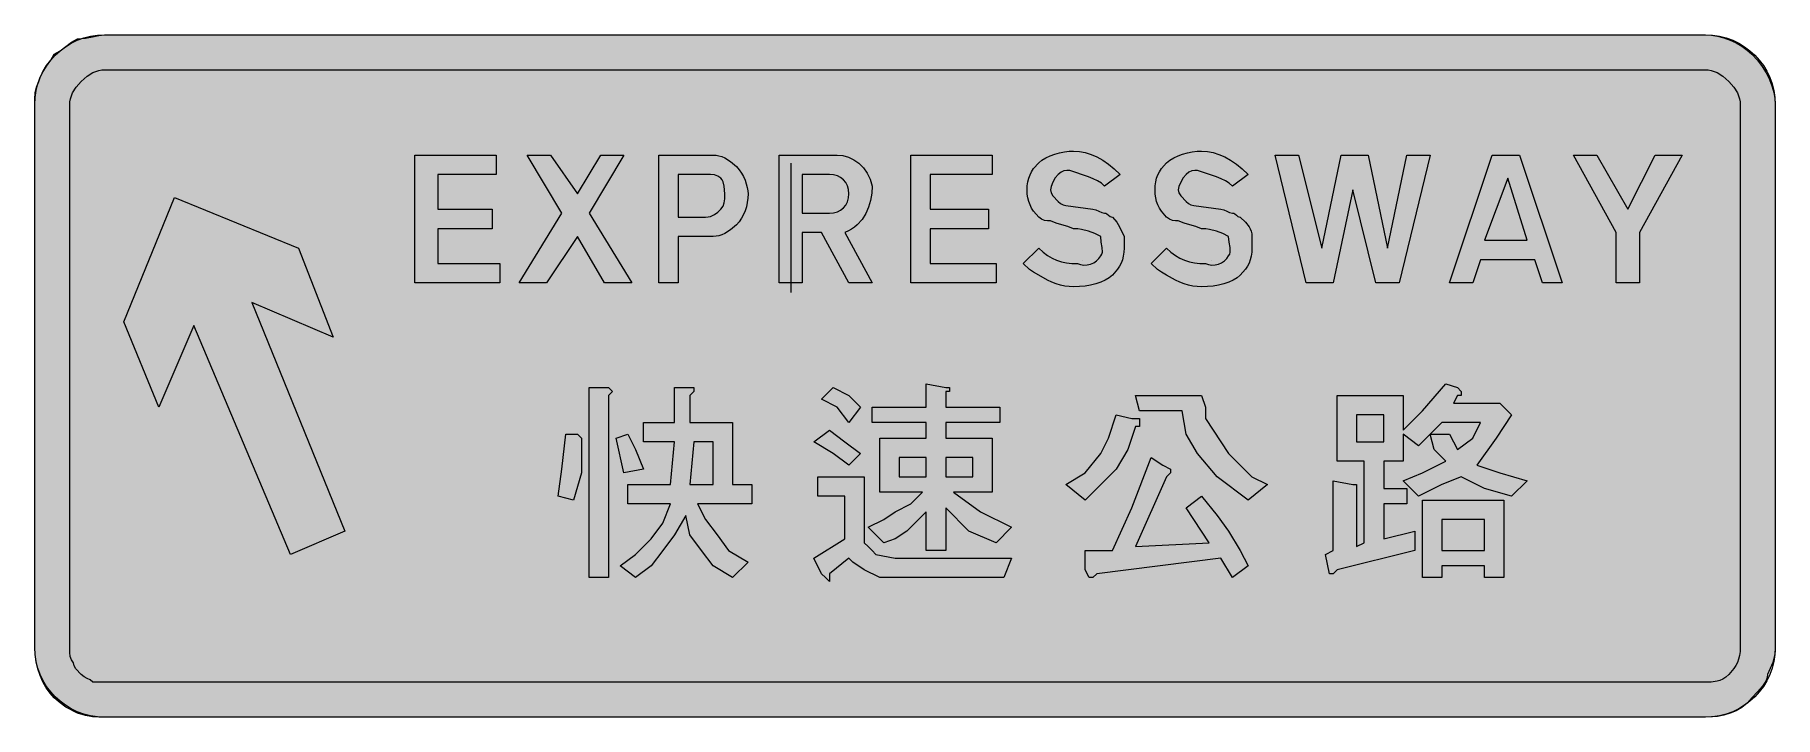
# Model space of a CAD drawing. Header units: metres. Extents: x 14 to 553, y 30 to 241.
import ezdxf

# ---------------------------------------------------------------- set-up
doc = ezdxf.new("R2010")
doc.units = ezdxf.units.M
for name, color, linetype, true_color in [('FILL_BLUE_0000FF', 7, 'Continuous', 0x0000ff), ('FILL_WHITE_FFFFFF', 7, 'Continuous', 0xffffff), ('STROKE_BLUE_0000FF', 7, 'Continuous', 0x0000ff), ('STROKE_WHITE_FFFFFF', 7, 'Continuous', 0xffffff)]:
    doc.layers.add(name, color=color, linetype=linetype, true_color=true_color)

msp = doc.modelspace()

# ---------------------------------------------------------------- hatches: boundary and pattern name
at = {"layer": 'FILL_BLUE_0000FF', "true_color": 0x0000ff}
h = msp.add_hatch(color=7, dxfattribs=at)
h.dxf.hatch_style = 1
h.paths.add_polyline_path([(532.35, 230.34), (533.25, 230.17), (534.15, 229.89), (535.05, 229.5), (536.85, 228.37), (538.65, 226.8), (540.23, 225), (541.35, 223.2), (541.74, 222.3), (542.03, 221.4), (542.19, 220.5), (542.25, 219.6), (542.25, 51.6), (542.19, 50.3), (542.03, 49.11), (541.74, 47.99), (541.35, 46.95), (540.84, 45.96), (540.23, 45.02), (538.65, 43.2), (537.75, 42.41), (536.85, 41.81), (535.95, 41.39), (535.05, 41.1), (533.25, 40.84), (531.45, 40.8), (35.85, 40.8), (32.25, 40.8), (31.35, 41.51), (30.45, 42), (29.55, 42.49), (28.65, 43.2), (27, 45), (26.46, 45.9), (26.25, 46.8), (25.56, 47.72), (25.2, 48.75), (25.07, 50.01), (25.05, 51.6), (25.05, 219.6), (25.11, 220.5), (25.27, 221.4), (25.56, 222.3), (25.95, 223.2), (27.08, 225), (28.65, 226.8), (30.45, 228.37), (32.25, 229.5), (33.15, 229.89), (34.05, 230.17), (34.95, 230.34), (35.85, 230.4), (531.45, 230.4), (532.35, 230.34)])
at = {"layer": 'FILL_WHITE_FFFFFF', "true_color": 0xffffff}
h = msp.add_hatch(color=7, dxfattribs=at)
h.dxf.hatch_style = 1
h.paths.add_polyline_path([(533.3, 241.09), (535.22, 240.77), (537.17, 240.25), (539.1, 239.55), (540.98, 238.68), (542.76, 237.66), (544.39, 236.49), (545.85, 235.2), (547.54, 233.35), (549, 231.41), (550.24, 229.42), (551.25, 227.4), (552.04, 225.38), (552.6, 223.39), (552.94, 221.45), (553.05, 219.6), (553.05, 51.6), (553, 50.3), (552.84, 49.11), (552.3, 46.95), (551.53, 45.02), (550.65, 43.2), (550.54, 42.3), (550.24, 41.4), (549.76, 40.5), (549.15, 39.6), (547.61, 37.8), (545.85, 36), (544.39, 34.36), (542.76, 33.04), (540.98, 31.99), (539.1, 31.2), (537.17, 30.63), (535.22, 30.26), (533.3, 30.06), (531.45, 30), (35.85, 30), (34.03, 30.02), (32.1, 30.15), (29.94, 30.51), (27.45, 31.2), (23.85, 33.15), (22.05, 34.41), (20.25, 36), (18.96, 37.46), (17.79, 39.11), (16.77, 40.94), (15.9, 42.9), (15.2, 44.98), (14.68, 47.14), (14.36, 49.35), (14.25, 51.6), (14.25, 219.6), (14.27, 221.4), (14.4, 223.2), (14.76, 225), (15.45, 226.8), (15.95, 228.1), (16.54, 229.29), (17.85, 231.45), (19.16, 233.38), (20.25, 235.2), (22.05, 236.29), (23.85, 237.6), (25.65, 238.91), (27.45, 240), (29.94, 240.19), (32.1, 240.6), (34.03, 241.01), (35.85, 241.2), (531.45, 241.2), (533.3, 241.09)])
h = msp.add_hatch(color=7, dxfattribs=at)
h.dxf.hatch_style = 1
h.paths.add_polyline_path([(344.44, 195.25), (343.26, 195.99), (341.93, 196.66), (340.5, 197.25), (334.65, 199.2), (333.75, 199.18), (332.85, 199.05), (331.95, 198.69), (331.05, 198), (330.17, 196.91), (329.4, 195.6), (328.86, 194.29), (328.65, 193.2), (328.86, 192.3), (329.4, 191.4), (331.05, 189.6), (331.8, 189), (332.57, 188.59), (333.45, 188.4), (341.85, 187.2), (342.75, 187.01), (343.65, 186.6), (344.55, 186.19), (345.45, 186), (345.85, 185.95), (346.16, 185.81), (346.65, 185.4), (347.14, 184.99), (347.45, 184.85), (347.85, 184.8), (349.26, 183.19), (350.1, 181.8), (351.45, 178.8), (351.45, 175.2), (351.39, 173.9), (351.23, 172.71), (350.94, 171.59), (350.55, 170.55), (350.04, 169.56), (349.43, 168.62), (347.85, 166.8), (346.84, 165.96), (345.64, 165.22), (344.26, 164.61), (342.75, 164.1), (341.12, 163.71), (339.41, 163.42), (337.65, 163.26), (335.85, 163.2), (334.5, 163.26), (333.15, 163.42), (331.8, 163.71), (330.45, 164.1), (329.1, 164.61), (327.75, 165.22), (325.05, 166.8), (323.46, 167.7), (322.2, 168.6), (320.25, 170.4), (325.05, 175.2), (326.4, 173.96), (327.77, 172.93), (329.16, 172.1), (330.6, 171.45), (332.09, 170.97), (333.66, 170.64), (335.3, 170.46), (337.05, 170.4), (338, 170.06), (339.02, 169.93), (340.07, 170), (341.1, 170.25), (342.08, 170.67), (342.96, 171.24), (343.69, 171.96), (344.25, 172.8), (344.59, 173.3), (344.76, 173.91), (344.7, 175.35), (344.42, 177.02), (344.25, 178.8), (342.43, 179.68), (340.5, 180.45), (338.34, 180.99), (337.15, 181.15), (335.85, 181.2), (334.05, 181.91), (332.25, 182.4), (330.45, 182.89), (328.65, 183.6), (327.75, 183.62), (326.85, 183.75), (325.95, 184.11), (325.05, 184.8), (323.48, 186.62), (322.86, 187.56), (322.35, 188.55), (321.96, 189.59), (321.68, 190.71), (321.51, 191.9), (321.45, 193.2), (321.51, 194.5), (321.68, 195.69), (321.96, 196.81), (322.35, 197.85), (322.86, 198.84), (323.48, 199.78), (325.05, 201.6), (326.06, 202.44), (327.24, 203.17), (328.57, 203.79), (330, 204.3), (331.48, 204.69), (332.98, 204.97), (334.45, 205.14), (335.85, 205.2), (337.65, 205.09), (339.45, 204.75), (341.25, 204.19), (343.05, 203.4), (344.85, 202.39), (346.65, 201.15), (348.45, 199.69), (350.25, 198), (345.45, 194.4), (344.44, 195.25)])
h = msp.add_hatch(color=7, dxfattribs=at)
h.dxf.hatch_style = 1
h.paths.add_polyline_path([(384.04, 195.25), (382.86, 195.99), (381.53, 196.66), (380.1, 197.25), (374.25, 199.2), (373.35, 199.18), (372.45, 199.05), (371.55, 198.69), (370.65, 198), (369.77, 196.91), (369, 195.6), (368.46, 194.29), (368.25, 193.2), (368.46, 192.3), (369, 191.4), (370.65, 189.6), (371.4, 189), (372.17, 188.59), (373.05, 188.4), (381.45, 187.2), (382.35, 187.01), (383.25, 186.6), (384.15, 186.19), (385.05, 186), (385.45, 185.95), (385.76, 185.81), (386.25, 185.4), (386.74, 184.99), (387.05, 184.85), (387.45, 184.8), (389.03, 183.19), (390.15, 181.8), (390.54, 181.12), (390.83, 180.41), (390.99, 179.65), (391.05, 178.8), (391.05, 175.2), (390.99, 173.9), (390.83, 172.71), (390.54, 171.59), (390.15, 170.55), (389.64, 169.56), (389.03, 168.62), (387.45, 166.8), (386.44, 165.96), (385.24, 165.22), (383.86, 164.61), (382.35, 164.1), (380.72, 163.71), (379.01, 163.42), (377.25, 163.26), (375.45, 163.2), (374.1, 163.26), (372.75, 163.42), (371.4, 163.71), (370.05, 164.1), (368.7, 164.61), (367.35, 165.22), (364.65, 166.8), (363.06, 167.7), (361.8, 168.6), (359.85, 170.4), (364.65, 175.2), (366, 173.96), (367.37, 172.93), (368.76, 172.1), (370.2, 171.45), (371.69, 170.97), (373.26, 170.64), (374.9, 170.46), (376.65, 170.4), (377.6, 170.06), (378.62, 169.93), (379.67, 170), (380.7, 170.25), (381.68, 170.67), (382.56, 171.24), (383.29, 171.96), (383.85, 172.8), (384.19, 173.3), (384.36, 173.91), (384.3, 175.35), (384.02, 177.02), (383.85, 178.8), (382.03, 179.68), (380.1, 180.45), (377.94, 180.99), (376.75, 181.15), (375.45, 181.2), (373.65, 181.91), (371.85, 182.4), (370.05, 182.89), (368.25, 183.6), (367.35, 183.62), (366.45, 183.75), (365.55, 184.11), (364.65, 184.8), (363.08, 186.62), (362.46, 187.56), (361.95, 188.55), (361.56, 189.59), (361.28, 190.71), (361.11, 191.9), (361.05, 193.2), (361.11, 194.5), (361.28, 195.69), (361.56, 196.81), (361.95, 197.85), (362.46, 198.84), (363.08, 199.78), (364.65, 201.6), (365.66, 202.44), (366.84, 203.17), (368.17, 203.79), (369.6, 204.3), (371.08, 204.69), (372.58, 204.97), (374.05, 205.14), (375.45, 205.2), (377.25, 205.09), (379.05, 204.75), (380.85, 204.19), (382.65, 203.4), (384.45, 202.39), (386.25, 201.15), (388.05, 199.69), (389.85, 198), (385.05, 194.4), (384.04, 195.25)])
h = msp.add_hatch(color=7, dxfattribs=at)
h.dxf.hatch_style = 1
h.paths.add_polyline_path([(131.85, 204), (157.05, 204), (157.05, 198), (139.05, 198), (139.05, 187.2), (155.85, 187.2), (155.85, 181.2), (139.05, 181.2), (139.05, 170.4), (158.25, 170.4), (158.25, 164.4), (131.85, 164.4), (131.85, 204)])
h = msp.add_hatch(color=7, dxfattribs=at)
h.dxf.hatch_style = 1
h.paths.add_polyline_path([(199.05, 164.4), (190.65, 164.4), (182.25, 178.8), (172.65, 164.4), (164.25, 164.4), (177.45, 186), (166.65, 204), (173.85, 204), (182.25, 192), (189.45, 204), (196.65, 204), (185.85, 186), (199.05, 164.4)])
h = msp.add_hatch(color=7, dxfattribs=at)
h.dxf.hatch_style = 1
h.paths.add_polyline_path([(226.05, 203.77), (226.95, 203.49), (227.85, 203.1), (229.65, 201.97), (231.45, 200.4), (232.29, 199.45), (233.03, 198.41), (233.64, 197.32), (234.15, 196.2), (234.83, 193.99), (234.99, 192.95), (235.05, 192), (234.99, 190.65), (234.83, 189.32), (234.54, 188.01), (234.15, 186.75), (233.64, 185.54), (233.03, 184.41), (232.29, 183.35), (231.45, 182.4), (229.65, 180.82), (227.85, 179.7), (226.95, 179.31), (226.05, 179.02), (225.15, 178.86), (224.25, 178.8), (213.45, 178.8), (213.45, 164.4), (207.45, 164.4), (207.45, 204), (224.25, 204), (225.15, 203.94), (226.05, 203.77)])
h.paths.add_polyline_path([(221.85, 184.8), (222.7, 184.85), (223.44, 185.01), (224.7, 185.55), (225.73, 186.32), (226.65, 187.2), (227.34, 188.12), (227.7, 189.15), (227.83, 190.41), (227.85, 192), (227.7, 194.4), (227.34, 195.71), (227.05, 196.3), (226.65, 196.8), (225.73, 197.49), (224.7, 197.85), (223.44, 197.98), (221.85, 198), (213.45, 198), (213.45, 184.8), (221.85, 184.8)], flags=16)
h = msp.add_hatch(color=7, dxfattribs=at)
h.dxf.hatch_style = 1
h.paths.add_polyline_path([(257.85, 180), (251.85, 180), (251.85, 164.4), (244.65, 164.4), (244.65, 204), (262.65, 204), (264.44, 203.83), (266.19, 203.34), (267.86, 202.54), (269.4, 201.45), (270.77, 200.07), (271.93, 198.43), (272.84, 196.54), (273.45, 194.4), (273.34, 192.16), (272.98, 189.96), (272.37, 187.84), (271.5, 185.85), (270.34, 184.03), (268.89, 182.42), (268.05, 181.71), (267.13, 181.06), (266.13, 180.49), (265.05, 180), (273.45, 164.4), (266.25, 164.4), (257.85, 180)])
h.paths.add_polyline_path([(261.54, 186.11), (262.71, 186.43), (263.73, 186.95), (264.6, 187.65), (265.3, 188.52), (265.82, 189.54), (266.14, 190.71), (266.25, 192), (266.14, 193.29), (265.82, 194.46), (265.3, 195.48), (264.6, 196.35), (263.73, 197.05), (262.71, 197.57), (261.54, 197.89), (260.25, 198), (251.85, 198), (251.85, 186), (260.25, 186), (261.54, 186.11)], flags=16)
h = msp.add_hatch(color=7, dxfattribs=at)
h.dxf.hatch_style = 1
h.paths.add_polyline_path([(285.45, 204), (310.65, 204), (310.65, 198), (291.45, 198), (291.45, 187.2), (309.45, 187.2), (309.45, 181.2), (291.45, 181.2), (291.45, 170.4), (311.85, 170.4), (311.85, 164.4), (285.45, 164.4), (285.45, 204)])
h = msp.add_hatch(color=7, dxfattribs=at)
h.dxf.hatch_style = 1
h.paths.add_polyline_path([(398.25, 204), (405.45, 204), (412.65, 175.2), (418.65, 204), (427.05, 204), (433.05, 175.2), (439.05, 204), (446.25, 204), (436.65, 164.4), (429.45, 164.4), (422.25, 193.2), (416.25, 164.4), (407.85, 164.4), (398.25, 204)])
h = msp.add_hatch(color=7, dxfattribs=at)
h.dxf.hatch_style = 1
h.paths.add_polyline_path([(487.05, 164.4), (481.05, 164.4), (478.65, 171.6), (461.85, 171.6), (459.45, 164.4), (452.25, 164.4), (465.45, 204), (473.85, 204), (487.05, 164.4)])
h.paths.add_polyline_path([(463.05, 177.6), (476.25, 177.6), (470.25, 196.8), (463.05, 177.6)], flags=16)
h = msp.add_hatch(color=7, dxfattribs=at)
h.dxf.hatch_style = 1
h.paths.add_polyline_path([(497.85, 204), (507.45, 187.2), (515.85, 204), (524.25, 204), (511.05, 180), (511.05, 164.4), (503.85, 164.4), (503.85, 180), (490.65, 204), (497.85, 204)])
h = msp.add_hatch(color=7, dxfattribs=at)
h.dxf.hatch_style = 1
h.paths.add_polyline_path([(95.85, 175.2), (106.65, 147.6), (81.45, 158.4), (110.25, 87.6), (93.45, 80.4), (63.45, 151.2), (52.65, 126), (41.85, 152.4), (57.45, 190.8), (95.85, 175.2)])
h = msp.add_hatch(color=7, dxfattribs=at)
h.dxf.hatch_style = 1
h.paths.add_polyline_path([(185.85, 132), (189.45, 132), (191.85, 132), (193.05, 130.8), (191.85, 129.6), (191.85, 73.2), (185.85, 73.2), (185.85, 132)])
h = msp.add_hatch(color=7, dxfattribs=at)
h.dxf.hatch_style = 1
h.paths.add_polyline_path([(212.25, 132), (215.85, 132), (218.25, 132), (218.25, 130.8), (217.05, 129.6), (217.05, 121.2), (230.25, 121.2), (230.25, 102), (236.25, 102), (236.25, 96), (219.45, 96), (221.85, 91.2), (225.45, 86.4), (229.05, 81.6), (235.05, 78), (230.25, 73.2), (224.25, 76.8), (220.65, 81.6), (217.05, 86.4), (215.85, 92.4), (212.25, 86.4), (208.65, 81.6), (205.05, 76.8), (200.25, 73.2), (195.45, 76.8), (200.25, 80.4), (205.05, 85.2), (208.65, 90), (211.05, 96), (197.85, 96), (197.85, 102), (211.05, 102), (212.25, 115.2), (202.65, 115.2), (202.65, 121.2), (212.25, 121.2), (212.25, 132)])
h.paths.add_polyline_path([(218.25, 115.2), (217.05, 102), (224.25, 102), (224.25, 115.2), (218.25, 115.2)], flags=16)
h = msp.add_hatch(color=7, dxfattribs=at)
h.dxf.hatch_style = 1
h.paths.add_polyline_path([(266.25, 129.6), (269.85, 126), (266.25, 121.2), (262.65, 126), (257.85, 128.4), (261.45, 132), (266.25, 129.6)])
h = msp.add_hatch(color=7, dxfattribs=at)
h.dxf.hatch_style = 1
h.paths.add_polyline_path([(296.25, 132), (297.45, 132), (297.45, 130.8), (296.25, 130.8), (296.25, 126), (313.05, 126), (313.05, 121.2), (296.25, 121.2), (296.25, 116.4), (310.65, 116.4), (310.65, 99.6), (298.65, 99.6), (307.05, 93.6), (316.65, 88.8), (311.85, 84), (303.45, 87.6), (296.25, 94.8), (296.25, 81.6), (290.25, 81.6), (290.25, 93.6), (287.85, 91.2), (284.25, 87.6), (280.65, 85.2), (277.05, 84), (272.25, 88.8), (277.05, 91.2), (280.65, 93.6), (285.45, 96), (289.05, 99.6), (275.85, 99.6), (275.85, 116.4), (290.25, 116.4), (290.25, 121.2), (273.45, 121.2), (273.45, 126), (290.25, 126), (290.25, 133.2), (296.25, 132)])
h.paths.add_polyline_path([(281.85, 110.4), (281.85, 104.4), (290.25, 104.4), (290.25, 110.4), (281.85, 110.4)], flags=16)
h.paths.add_polyline_path([(304.65, 110.4), (296.25, 110.4), (296.25, 104.4), (304.65, 104.4), (304.65, 110.4)], flags=16)
h = msp.add_hatch(color=7, dxfattribs=at)
h.dxf.hatch_style = 1
h.paths.add_polyline_path([(375.45, 129.6), (376.65, 126), (376.65, 122.4), (379.05, 118.8), (381.45, 115.2), (383.85, 111.6), (387.45, 108), (391.05, 104.4), (395.85, 102), (389.85, 97.2), (380.25, 104.4), (374.25, 111.6), (370.65, 117.6), (369.45, 124.8), (356.25, 124.8), (355.05, 129.6), (375.45, 129.6)])
h = msp.add_hatch(color=7, dxfattribs=at)
h.dxf.hatch_style = 1
h.paths.add_polyline_path([(437.85, 109.2), (431.85, 109.2), (431.85, 100.8), (439.05, 100.8), (439.05, 96), (431.85, 96), (431.85, 85.2), (441.45, 87.6), (441.45, 81.6), (417.45, 75.6), (416.25, 74.4), (415.05, 74.4), (413.85, 80.4), (416.25, 81.6), (416.25, 103.2), (422.25, 102), (423.45, 102), (423.45, 100.8), (423.45, 99.6), (423.45, 82.8), (425.85, 84), (425.85, 109.2), (417.45, 109.2), (417.45, 129.6), (437.85, 129.6), (437.85, 118.8), (443.85, 124.8), (451.05, 133.2), (454.65, 132), (455.85, 130.8), (455.85, 129.6), (454.65, 129.6), (453.45, 127.2), (467.85, 127.2), (471.45, 123.6), (466.65, 116.4), (460.65, 108), (467.85, 105.6), (476.25, 103.2), (471.45, 98.4), (463.05, 100.8), (455.85, 104.4), (449.85, 102), (442.65, 98.4), (437.85, 103.2), (443.85, 105.6), (451.05, 109.2), (447.45, 112.8), (446.25, 117.6), (442.65, 114), (437.85, 117.6), (437.85, 109.2)])
h.paths.add_polyline_path([(452.25, 117.6), (453.45, 115.2), (454.65, 112.8), (459.45, 116.4), (461.85, 121.2), (449.85, 121.2), (446.25, 117.6), (452.25, 117.6)], flags=16)
h.paths.add_polyline_path([(431.85, 123.6), (423.45, 123.6), (423.45, 115.2), (431.85, 115.2), (431.85, 123.6)], flags=16)
h = msp.add_hatch(color=7, dxfattribs=at)
h.dxf.hatch_style = 1
h.paths.add_polyline_path([(265.05, 115.2), (269.85, 111.6), (266.25, 108), (261.45, 111.6), (255.45, 115.2), (260.25, 118.8), (265.05, 115.2)])
h = msp.add_hatch(color=7, dxfattribs=at)
h.dxf.hatch_style = 1
h.paths.add_polyline_path([(356.25, 122.4), (356.25, 121.2), (356.25, 120), (355.05, 120), (352.65, 112.8), (349.05, 106.8), (344.25, 102), (339.45, 97.2), (333.45, 102), (339.45, 105.6), (344.25, 111.6), (346.65, 116.4), (349.05, 123.6), (353.85, 122.4), (356.25, 122.4)])
h = msp.add_hatch(color=7, dxfattribs=at)
h.dxf.hatch_style = 1
h.paths.add_polyline_path([(177.45, 106.8), (178.65, 117.6), (182.25, 117.6), (183.45, 116.4), (183.45, 115.2), (183.45, 105.6), (181.05, 97.2), (176.25, 98.4), (177.45, 106.8)])
h = msp.add_hatch(color=7, dxfattribs=at)
h.dxf.hatch_style = 1
h.paths.add_polyline_path([(194.25, 116.4), (197.85, 117.6), (200.25, 112.8), (202.65, 106.8), (196.65, 105.6), (194.25, 116.4)])
h = msp.add_hatch(color=7, dxfattribs=at)
h.dxf.hatch_style = 1
h.paths.add_polyline_path([(365.85, 106.8), (365.85, 105.6), (364.65, 104.4), (355.05, 82.8), (377.85, 84), (370.65, 94.8), (375.45, 98.4), (380.25, 92.4), (383.85, 87.6), (387.45, 81.6), (389.85, 76.8), (385.05, 73.2), (381.45, 79.2), (343.05, 74.4), (341.85, 73.2), (340.65, 73.2), (339.45, 75.6), (339.45, 81.6), (347.85, 81.6), (353.85, 94.8), (359.85, 110.4), (363.45, 108), (365.85, 106.8)])
h = msp.add_hatch(color=7, dxfattribs=at)
h.dxf.hatch_style = 1
h.paths.add_polyline_path([(271.05, 104.4), (271.05, 86.4), (271.05, 84), (272.25, 82.8), (273.45, 81.6), (274.65, 80.4), (280.65, 79.2), (285.45, 79.2), (316.65, 79.2), (314.25, 73.2), (281.85, 73.2), (275.85, 73.2), (271.05, 75.6), (267.45, 78), (266.25, 79.2), (260.25, 74.4), (260.25, 73.2), (260.25, 72), (259.05, 73.2), (257.85, 74.4), (255.45, 79.2), (265.05, 85.2), (265.05, 98.4), (256.65, 98.4), (256.65, 104.4), (271.05, 104.4)])
h = msp.add_hatch(color=7, dxfattribs=at)
h.dxf.hatch_style = 1
h.paths.add_polyline_path([(469.05, 97.2), (469.05, 73.2), (463.05, 73.2), (463.05, 76.8), (449.85, 76.8), (449.85, 73.2), (443.85, 73.2), (443.85, 97.2), (469.05, 97.2)])
h.paths.add_polyline_path([(463.05, 91.2), (449.85, 91.2), (449.85, 81.6), (463.05, 81.6), (463.05, 91.2)], flags=16)

# ---------------------------------------------------------------- linework, layer by layer
at = {"layer": 'FILL_BLUE_0000FF', "lineweight": 0, "true_color": 0x0000ff}
msp.add_lwpolyline([(532.35, 230.34), (533.25, 230.17), (534.15, 229.89), (535.05, 229.5), (536.85, 228.37), (538.65, 226.8), (540.23, 225), (541.35, 223.2), (541.74, 222.3), (542.03, 221.4), (542.19, 220.5), (542.25, 219.6), (542.25, 51.6), (542.19, 50.3), (542.03, 49.11), (541.74, 47.99), (541.35, 46.95), (540.84, 45.96), (540.23, 45.02), (538.65, 43.2), (537.75, 42.41), (536.85, 41.81), (535.95, 41.39), (535.05, 41.1), (533.25, 40.84), (531.45, 40.8), (35.85, 40.8), (32.25, 40.8), (31.35, 41.51), (30.45, 42), (29.55, 42.49), (28.65, 43.2), (27, 45), (26.46, 45.9), (26.25, 46.8), (25.56, 47.72), (25.2, 48.75), (25.07, 50.01), (25.05, 51.6), (25.05, 219.6), (25.11, 220.5), (25.27, 221.4), (25.56, 222.3), (25.95, 223.2), (27.08, 225), (28.65, 226.8), (30.45, 228.37), (32.25, 229.5), (33.15, 229.89), (34.05, 230.17), (34.95, 230.34), (35.85, 230.4), (531.45, 230.4)], close=True, dxfattribs=at)
at = {"layer": 'FILL_WHITE_FFFFFF', "lineweight": 0, "true_color": 0xffffff}
for points in [[(533.3, 241.09), (535.22, 240.77), (537.17, 240.25), (539.1, 239.55), (540.98, 238.68), (542.76, 237.66), (544.39, 236.49), (545.85, 235.2), (547.54, 233.35), (549, 231.41), (550.24, 229.42), (551.25, 227.4), (552.04, 225.38), (552.6, 223.39), (552.94, 221.45), (553.05, 219.6), (553.05, 51.6), (553, 50.3), (552.84, 49.11), (552.3, 46.95), (551.53, 45.02), (550.65, 43.2), (550.54, 42.3), (550.24, 41.4), (549.76, 40.5), (549.15, 39.6), (547.61, 37.8), (545.85, 36), (544.39, 34.36), (542.76, 33.04), (540.98, 31.99), (539.1, 31.2), (537.17, 30.63), (535.22, 30.26), (533.3, 30.06), (531.45, 30), (35.85, 30), (34.03, 30.02), (32.1, 30.15), (29.94, 30.51), (27.45, 31.2), (23.85, 33.15), (22.05, 34.41), (20.25, 36), (18.96, 37.46), (17.79, 39.11), (16.77, 40.94), (15.9, 42.9), (15.2, 44.98), (14.68, 47.14), (14.36, 49.35), (14.25, 51.6), (14.25, 219.6), (14.27, 221.4), (14.4, 223.2), (14.76, 225), (15.45, 226.8), (15.95, 228.1), (16.54, 229.29), (17.85, 231.45), (19.16, 233.38), (20.25, 235.2), (22.05, 236.29), (23.85, 237.6), (25.65, 238.91), (27.45, 240), (29.94, 240.19), (32.1, 240.6), (34.03, 241.01), (35.85, 241.2), (531.45, 241.2)], [(344.44, 195.25), (343.26, 195.99), (341.93, 196.66), (340.5, 197.25), (334.65, 199.2), (333.75, 199.18), (332.85, 199.05), (331.95, 198.69), (331.05, 198), (330.17, 196.91), (329.4, 195.6), (328.86, 194.29), (328.65, 193.2), (328.86, 192.3), (329.4, 191.4), (331.05, 189.6), (331.8, 189), (332.57, 188.59), (333.45, 188.4), (341.85, 187.2), (342.75, 187.01), (343.65, 186.6), (344.55, 186.19), (345.45, 186), (345.85, 185.95), (346.16, 185.81), (346.65, 185.4), (347.14, 184.99), (347.45, 184.85), (347.85, 184.8), (349.26, 183.19), (350.1, 181.8), (351.45, 178.8), (351.45, 175.2), (351.39, 173.9), (351.23, 172.71), (350.94, 171.59), (350.55, 170.55), (350.04, 169.56), (349.43, 168.62), (347.85, 166.8), (346.84, 165.96), (345.64, 165.22), (344.26, 164.61), (342.75, 164.1), (341.12, 163.71), (339.41, 163.42), (337.65, 163.26), (335.85, 163.2), (334.5, 163.26), (333.15, 163.42), (331.8, 163.71), (330.45, 164.1), (329.1, 164.61), (327.75, 165.22), (325.05, 166.8), (323.46, 167.7), (322.2, 168.6), (320.25, 170.4), (325.05, 175.2), (326.4, 173.96), (327.77, 172.93), (329.16, 172.1), (330.6, 171.45), (332.09, 170.97), (333.66, 170.64), (335.3, 170.46), (337.05, 170.4), (338, 170.06), (339.02, 169.93), (340.07, 170), (341.1, 170.25), (342.08, 170.67), (342.96, 171.24), (343.69, 171.96), (344.25, 172.8), (344.59, 173.3), (344.76, 173.91), (344.7, 175.35), (344.42, 177.02), (344.25, 178.8), (342.43, 179.68), (340.5, 180.45), (338.34, 180.99), (337.15, 181.15), (335.85, 181.2), (334.05, 181.91), (332.25, 182.4), (330.45, 182.89), (328.65, 183.6), (327.75, 183.62), (326.85, 183.75), (325.95, 184.11), (325.05, 184.8), (323.48, 186.62), (322.86, 187.56), (322.35, 188.55), (321.96, 189.59), (321.68, 190.71), (321.51, 191.9), (321.45, 193.2), (321.51, 194.5), (321.68, 195.69), (321.96, 196.81), (322.35, 197.85), (322.86, 198.84), (323.48, 199.78), (325.05, 201.6), (326.06, 202.44), (327.24, 203.17), (328.57, 203.79), (330, 204.3), (331.48, 204.69), (332.98, 204.97), (334.45, 205.14), (335.85, 205.2), (337.65, 205.09), (339.45, 204.75), (341.25, 204.19), (343.05, 203.4), (344.85, 202.39), (346.65, 201.15), (348.45, 199.69), (350.25, 198), (345.45, 194.4)], [(384.04, 195.25), (382.86, 195.99), (381.53, 196.66), (380.1, 197.25), (374.25, 199.2), (373.35, 199.18), (372.45, 199.05), (371.55, 198.69), (370.65, 198), (369.77, 196.91), (369, 195.6), (368.46, 194.29), (368.25, 193.2), (368.46, 192.3), (369, 191.4), (370.65, 189.6), (371.4, 189), (372.17, 188.59), (373.05, 188.4), (381.45, 187.2), (382.35, 187.01), (383.25, 186.6), (384.15, 186.19), (385.05, 186), (385.45, 185.95), (385.76, 185.81), (386.25, 185.4), (386.74, 184.99), (387.05, 184.85), (387.45, 184.8), (389.03, 183.19), (390.15, 181.8), (390.54, 181.12), (390.83, 180.41), (390.99, 179.65), (391.05, 178.8), (391.05, 175.2), (390.99, 173.9), (390.83, 172.71), (390.54, 171.59), (390.15, 170.55), (389.64, 169.56), (389.03, 168.62), (387.45, 166.8), (386.44, 165.96), (385.24, 165.22), (383.86, 164.61), (382.35, 164.1), (380.72, 163.71), (379.01, 163.42), (377.25, 163.26), (375.45, 163.2), (374.1, 163.26), (372.75, 163.42), (371.4, 163.71), (370.05, 164.1), (368.7, 164.61), (367.35, 165.22), (364.65, 166.8), (363.06, 167.7), (361.8, 168.6), (359.85, 170.4), (364.65, 175.2), (366, 173.96), (367.37, 172.93), (368.76, 172.1), (370.2, 171.45), (371.69, 170.97), (373.26, 170.64), (374.9, 170.46), (376.65, 170.4), (377.6, 170.06), (378.62, 169.93), (379.67, 170), (380.7, 170.25), (381.68, 170.67), (382.56, 171.24), (383.29, 171.96), (383.85, 172.8), (384.19, 173.3), (384.36, 173.91), (384.3, 175.35), (384.02, 177.02), (383.85, 178.8), (382.03, 179.68), (380.1, 180.45), (377.94, 180.99), (376.75, 181.15), (375.45, 181.2), (373.65, 181.91), (371.85, 182.4), (370.05, 182.89), (368.25, 183.6), (367.35, 183.62), (366.45, 183.75), (365.55, 184.11), (364.65, 184.8), (363.08, 186.62), (362.46, 187.56), (361.95, 188.55), (361.56, 189.59), (361.28, 190.71), (361.11, 191.9), (361.05, 193.2), (361.11, 194.5), (361.28, 195.69), (361.56, 196.81), (361.95, 197.85), (362.46, 198.84), (363.08, 199.78), (364.65, 201.6), (365.66, 202.44), (366.84, 203.17), (368.17, 203.79), (369.6, 204.3), (371.08, 204.69), (372.58, 204.97), (374.05, 205.14), (375.45, 205.2), (377.25, 205.09), (379.05, 204.75), (380.85, 204.19), (382.65, 203.4), (384.45, 202.39), (386.25, 201.15), (388.05, 199.69), (389.85, 198), (385.05, 194.4)], [(131.85, 204), (157.05, 204), (157.05, 198), (139.05, 198), (139.05, 187.2), (155.85, 187.2), (155.85, 181.2), (139.05, 181.2), (139.05, 170.4), (158.25, 170.4), (158.25, 164.4), (131.85, 164.4)], [(199.05, 164.4), (190.65, 164.4), (182.25, 178.8), (172.65, 164.4), (164.25, 164.4), (177.45, 186), (166.65, 204), (173.85, 204), (182.25, 192), (189.45, 204), (196.65, 204), (185.85, 186)], [(226.05, 203.77), (226.95, 203.49), (227.85, 203.1), (229.65, 201.97), (231.45, 200.4), (232.29, 199.45), (233.03, 198.41), (233.64, 197.32), (234.15, 196.2), (234.83, 193.99), (234.99, 192.95), (235.05, 192), (234.99, 190.65), (234.83, 189.32), (234.54, 188.01), (234.15, 186.75), (233.64, 185.54), (233.03, 184.41), (232.29, 183.35), (231.45, 182.4), (229.65, 180.82), (227.85, 179.7), (226.95, 179.31), (226.05, 179.02), (225.15, 178.86), (224.25, 178.8), (213.45, 178.8), (213.45, 164.4), (207.45, 164.4), (207.45, 204), (224.25, 204), (225.15, 203.94)], [(257.85, 180), (251.85, 180), (251.85, 164.4), (244.65, 164.4), (244.65, 204), (262.65, 204), (264.44, 203.83), (266.19, 203.34), (267.86, 202.54), (269.4, 201.45), (270.77, 200.07), (271.93, 198.43), (272.84, 196.54), (273.45, 194.4), (273.34, 192.16), (272.98, 189.96), (272.37, 187.84), (271.5, 185.85), (270.34, 184.03), (268.89, 182.42), (268.05, 181.71), (267.13, 181.06), (266.13, 180.49), (265.05, 180), (273.45, 164.4), (266.25, 164.4)], [(285.45, 204), (310.65, 204), (310.65, 198), (291.45, 198), (291.45, 187.2), (309.45, 187.2), (309.45, 181.2), (291.45, 181.2), (291.45, 170.4), (311.85, 170.4), (311.85, 164.4), (285.45, 164.4)], [(398.25, 204), (405.45, 204), (412.65, 175.2), (418.65, 204), (427.05, 204), (433.05, 175.2), (439.05, 204), (446.25, 204), (436.65, 164.4), (429.45, 164.4), (422.25, 193.2), (416.25, 164.4), (407.85, 164.4)], [(487.05, 164.4), (481.05, 164.4), (478.65, 171.6), (461.85, 171.6), (459.45, 164.4), (452.25, 164.4), (465.45, 204), (473.85, 204)], [(497.85, 204), (507.45, 187.2), (515.85, 204), (524.25, 204), (511.05, 180), (511.05, 164.4), (503.85, 164.4), (503.85, 180), (490.65, 204)], [(221.85, 184.8), (222.7, 184.85), (223.44, 185.01), (224.7, 185.55), (225.73, 186.32), (226.65, 187.2), (227.34, 188.12), (227.7, 189.15), (227.83, 190.41), (227.85, 192), (227.7, 194.4), (227.34, 195.71), (227.05, 196.3), (226.65, 196.8), (225.73, 197.49), (224.7, 197.85), (223.44, 197.98), (221.85, 198), (213.45, 198), (213.45, 184.8)], [(261.54, 186.11), (262.71, 186.43), (263.73, 186.95), (264.6, 187.65), (265.3, 188.52), (265.82, 189.54), (266.14, 190.71), (266.25, 192), (266.14, 193.29), (265.82, 194.46), (265.3, 195.48), (264.6, 196.35), (263.73, 197.05), (262.71, 197.57), (261.54, 197.89), (260.25, 198), (251.85, 198), (251.85, 186), (260.25, 186)], [(463.05, 177.6), (476.25, 177.6), (470.25, 196.8)], [(95.85, 175.2), (106.65, 147.6), (81.45, 158.4), (110.25, 87.6), (93.45, 80.4), (63.45, 151.2), (52.65, 126), (41.85, 152.4), (57.45, 190.8)], [(185.85, 132), (189.45, 132), (191.85, 132), (193.05, 130.8), (191.85, 129.6), (191.85, 73.2), (185.85, 73.2)], [(212.25, 132), (215.85, 132), (218.25, 132), (218.25, 130.8), (217.05, 129.6), (217.05, 121.2), (230.25, 121.2), (230.25, 102), (236.25, 102), (236.25, 96), (219.45, 96), (221.85, 91.2), (225.45, 86.4), (229.05, 81.6), (235.05, 78), (230.25, 73.2), (224.25, 76.8), (220.65, 81.6), (217.05, 86.4), (215.85, 92.4), (212.25, 86.4), (208.65, 81.6), (205.05, 76.8), (200.25, 73.2), (195.45, 76.8), (200.25, 80.4), (205.05, 85.2), (208.65, 90), (211.05, 96), (197.85, 96), (197.85, 102), (211.05, 102), (212.25, 115.2), (202.65, 115.2), (202.65, 121.2), (212.25, 121.2)], [(266.25, 129.6), (269.85, 126), (266.25, 121.2), (262.65, 126), (257.85, 128.4), (261.45, 132)], [(296.25, 132), (297.45, 132), (297.45, 130.8), (296.25, 130.8), (296.25, 126), (313.05, 126), (313.05, 121.2), (296.25, 121.2), (296.25, 116.4), (310.65, 116.4), (310.65, 99.6), (298.65, 99.6), (307.05, 93.6), (316.65, 88.8), (311.85, 84), (303.45, 87.6), (296.25, 94.8), (296.25, 81.6), (290.25, 81.6), (290.25, 93.6), (287.85, 91.2), (284.25, 87.6), (280.65, 85.2), (277.05, 84), (272.25, 88.8), (277.05, 91.2), (280.65, 93.6), (285.45, 96), (289.05, 99.6), (275.85, 99.6), (275.85, 116.4), (290.25, 116.4), (290.25, 121.2), (273.45, 121.2), (273.45, 126), (290.25, 126), (290.25, 133.2)], [(375.45, 129.6), (376.65, 126), (376.65, 122.4), (379.05, 118.8), (381.45, 115.2), (383.85, 111.6), (387.45, 108), (391.05, 104.4), (395.85, 102), (389.85, 97.2), (380.25, 104.4), (374.25, 111.6), (370.65, 117.6), (369.45, 124.8), (356.25, 124.8), (355.05, 129.6)], [(437.85, 109.2), (431.85, 109.2), (431.85, 100.8), (439.05, 100.8), (439.05, 96), (431.85, 96), (431.85, 85.2), (441.45, 87.6), (441.45, 81.6), (417.45, 75.6), (416.25, 74.4), (415.05, 74.4), (413.85, 80.4), (416.25, 81.6), (416.25, 103.2), (422.25, 102), (423.45, 102), (423.45, 100.8), (423.45, 99.6), (423.45, 82.8), (425.85, 84), (425.85, 109.2), (417.45, 109.2), (417.45, 129.6), (437.85, 129.6), (437.85, 118.8), (443.85, 124.8), (451.05, 133.2), (454.65, 132), (455.85, 130.8), (455.85, 129.6), (454.65, 129.6), (453.45, 127.2), (467.85, 127.2), (471.45, 123.6), (466.65, 116.4), (460.65, 108), (467.85, 105.6), (476.25, 103.2), (471.45, 98.4), (463.05, 100.8), (455.85, 104.4), (449.85, 102), (442.65, 98.4), (437.85, 103.2), (443.85, 105.6), (451.05, 109.2), (447.45, 112.8), (446.25, 117.6), (442.65, 114), (437.85, 117.6)], [(265.05, 115.2), (269.85, 111.6), (266.25, 108), (261.45, 111.6), (255.45, 115.2), (260.25, 118.8)], [(356.25, 122.4), (356.25, 121.2), (356.25, 120), (355.05, 120), (352.65, 112.8), (349.05, 106.8), (344.25, 102), (339.45, 97.2), (333.45, 102), (339.45, 105.6), (344.25, 111.6), (346.65, 116.4), (349.05, 123.6), (353.85, 122.4)], [(431.85, 123.6), (423.45, 123.6), (423.45, 115.2), (431.85, 115.2)], [(452.25, 117.6), (453.45, 115.2), (454.65, 112.8), (459.45, 116.4), (461.85, 121.2), (449.85, 121.2), (446.25, 117.6)], [(177.45, 106.8), (178.65, 117.6), (182.25, 117.6), (183.45, 116.4), (183.45, 115.2), (183.45, 105.6), (181.05, 97.2), (176.25, 98.4)], [(194.25, 116.4), (197.85, 117.6), (200.25, 112.8), (202.65, 106.8), (196.65, 105.6)], [(218.25, 115.2), (217.05, 102), (224.25, 102), (224.25, 115.2)], [(281.85, 110.4), (281.85, 104.4), (290.25, 104.4), (290.25, 110.4)], [(304.65, 110.4), (296.25, 110.4), (296.25, 104.4), (304.65, 104.4)], [(365.85, 106.8), (365.85, 105.6), (364.65, 104.4), (355.05, 82.8), (377.85, 84), (370.65, 94.8), (375.45, 98.4), (380.25, 92.4), (383.85, 87.6), (387.45, 81.6), (389.85, 76.8), (385.05, 73.2), (381.45, 79.2), (343.05, 74.4), (341.85, 73.2), (340.65, 73.2), (339.45, 75.6), (339.45, 81.6), (347.85, 81.6), (353.85, 94.8), (359.85, 110.4), (363.45, 108)], [(271.05, 104.4), (271.05, 86.4), (271.05, 84), (272.25, 82.8), (273.45, 81.6), (274.65, 80.4), (280.65, 79.2), (285.45, 79.2), (316.65, 79.2), (314.25, 73.2), (281.85, 73.2), (275.85, 73.2), (271.05, 75.6), (267.45, 78), (266.25, 79.2), (260.25, 74.4), (260.25, 73.2), (260.25, 72), (259.05, 73.2), (257.85, 74.4), (255.45, 79.2), (265.05, 85.2), (265.05, 98.4), (256.65, 98.4), (256.65, 104.4)], [(469.05, 97.2), (469.05, 73.2), (463.05, 73.2), (463.05, 76.8), (449.85, 76.8), (449.85, 73.2), (443.85, 73.2), (443.85, 97.2)], [(463.05, 91.2), (449.85, 91.2), (449.85, 81.6), (463.05, 81.6)]]:
    msp.add_lwpolyline(points, close=True, dxfattribs=at)
at = {"layer": 'STROKE_BLUE_0000FF', "lineweight": 0, "true_color": 0x0000ff}
msp.add_lwpolyline([(531.45, 241.2), (533.67, 241.09), (535.82, 240.76), (537.9, 240.23), (539.89, 239.51), (541.78, 238.61), (543.56, 237.53), (545.22, 236.29), (546.75, 234.9), (548.14, 233.37), (549.38, 231.71), (550.46, 229.93), (551.36, 228.04), (552.08, 226.05), (552.61, 223.97), (552.94, 221.82), (553.05, 219.6), (553.05, 51.6), (552.94, 49.38), (552.61, 47.23), (552.08, 45.15), (551.36, 43.16), (550.46, 41.27), (549.38, 39.49), (548.14, 37.83), (546.75, 36.3), (545.22, 34.91), (543.56, 33.67), (541.78, 32.59), (539.89, 31.69), (537.9, 30.97), (535.82, 30.44), (533.67, 30.11), (531.45, 30), (35.85, 30), (33.63, 30.11), (31.48, 30.44), (29.4, 30.97), (27.41, 31.69), (25.52, 32.59), (23.74, 33.67), (22.08, 34.91), (20.55, 36.3), (19.16, 37.83), (17.92, 39.49), (16.84, 41.27), (15.94, 43.16), (15.22, 45.15), (14.69, 47.23), (14.36, 49.38), (14.25, 51.6), (14.25, 219.6), (14.36, 221.82), (14.69, 223.97), (15.22, 226.05), (15.94, 228.04), (16.84, 229.93), (17.92, 231.71), (19.16, 233.37), (20.55, 234.9), (22.08, 236.29), (23.74, 237.53), (25.52, 238.61), (27.41, 239.51), (29.4, 240.23), (31.48, 240.76), (33.63, 241.09), (35.85, 241.2), (531.45, 241.2)], dxfattribs=at)
at = {"layer": 'STROKE_WHITE_FFFFFF', "lineweight": 0, "true_color": 0xffffff}
for points in [[(248.45, 161.44), (248.45, 201.44)], [(338.45, 171.44), (338.45, 171.44)], [(378.45, 171.44), (378.45, 171.44)]]:
    msp.add_lwpolyline(points, dxfattribs=at)

doc.saveas('drawing.dxf')
